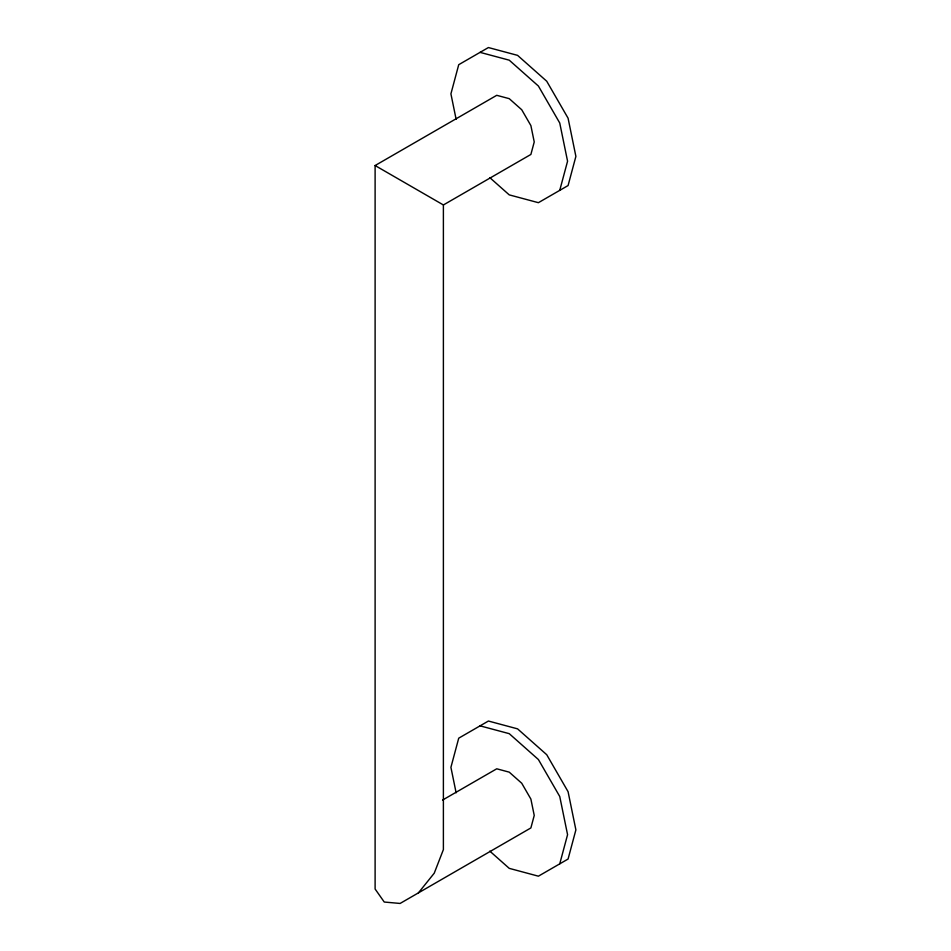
<?xml version="1.0" encoding="UTF-8"?>
<svg xmlns="http://www.w3.org/2000/svg" width="951" height="951" viewBox="0 0 951 951"><rect width="100%" height="100%" fill="white"/><g stroke="black" fill="none" stroke-linecap="round" stroke-linejoin="round"><path stroke-width="1.43" d="M559.747 190.355L567.569 161.194L559.747 123.012L538.397 86.03L509.237 60.175L480.077 52.364M559.747 863.853L567.569 834.681L559.747 796.498L538.397 759.528L509.237 733.661L480.077 725.851M418.404 892.882L434.25 873.173L443.392 849.588L443.392 204.964L375.11 165.533L375.11 889.019L384.252 902.035L400.098 903.45L530.884 827.941L534.236 815.447L530.884 799.078L521.73 783.232L509.237 772.153L496.743 768.8L442.56 800.076M375.11 165.533L496.743 95.314L509.237 98.654L521.73 109.745L530.884 125.591L534.236 141.961L530.884 154.454L443.392 204.964M489.801 177.635L509.237 194.872L538.397 202.682L568.08 185.552L575.89 156.392L568.08 118.197L546.73 81.227L517.57 55.36L488.41 47.55L458.727 64.692L450.917 93.852L456.123 119.303M489.801 851.121L509.237 868.358L538.397 876.18L568.08 859.038L575.89 829.878L568.08 791.696L546.73 754.714L517.57 728.858L488.41 721.036L458.727 738.178L450.917 767.338L456.123 792.801"/></g></svg>
